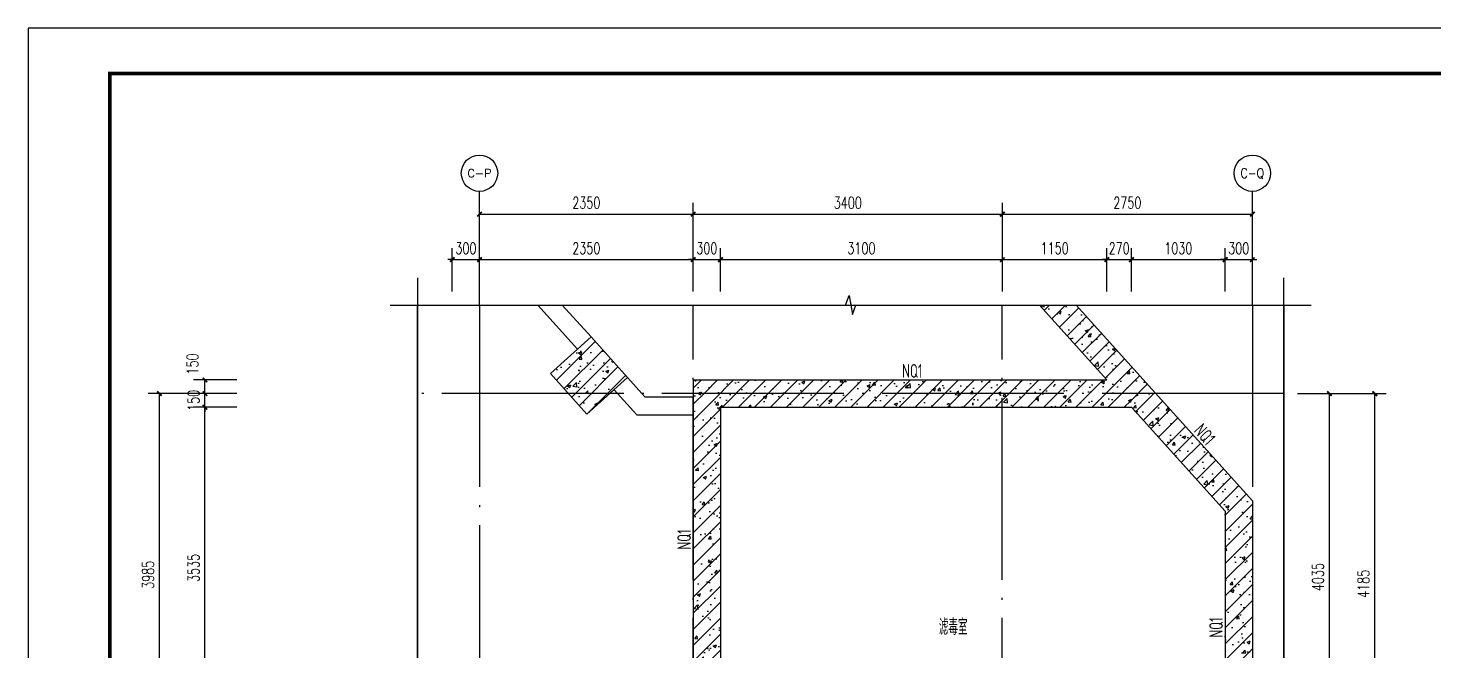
# Model space of a CAD drawing. Extents: x 37906 to 290206, y -18154 to 41246.
# Drawn here: x 79956 to 95417, y 4700 to 11546 of the extents above; entities that cross this region are included whole.
import ezdxf
from ezdxf.enums import TextEntityAlignment as Align

# ---------------------------------------------------------------- set-up
doc = ezdxf.new("R2010")
doc.units = 0
doc.header["$LTSCALE"] = 1000
doc.header["$MEASUREMENT"] = 0
doc.linetypes.add('DOTE', pattern=[2.42, 2, -0.2, 0.02, -0.2])
for name, color, linetype in [('A-COLUMN', 2, 'Continuous'), ('A-PUB_HATCH', 8, 'Continuous'), ('A-WALL', 2, 'Continuous'), ('AXIS', 3, 'Continuous'), ('AXIS_TEXT', 7, 'Continuous'), ('DIM_SYMB', 3, 'Continuous'), ('DOTE', 1, 'DOTE'), ('ECA_TK', 7, 'Continuous'), ('PUB_DIM', 3, 'Continuous'), ('PUB_HATCH', 8, 'Continuous'), ('RF-QT', 30, 'Continuous'), ('tk', 7, 'Continuous')]:
    doc.layers.add(name, color=color, linetype=linetype)
doc.layers.add('RF-WZ', color=110, linetype='Continuous', lineweight=0)
doc.styles.add('8B2_02', font='tssdeng.shx', dxfattribs={"width": 0.6, "bigfont": 'TSSDCHN.shx'})
doc.styles.add('_TCH_AXIS', font='COMPLEX', dxfattribs={"bigfont": 'GBCBIG'})
doc.styles.add('_TCH_DIM_T3', font='SIMPLEX', dxfattribs={"width": 0.705882, "bigfont": 'GBCBIG'})
doc.styles.add('COMPLEX', font='COMPLEX.shx', dxfattribs={"width": 0.65})
doc.styles.get("Standard").update_dxf_attribs({"font": 'tssdeng2.shx', "width": 0.7, "bigfont": 'hztxt.shx'})
doc.dimstyles.new('_TCH_ARCH&&50', dxfattribs={"dimtxt": 127.5, "dimasz": 50, "dimexe": 125, "dimexo": 150, "dimgap": 61.25, "dimtad": 1, "dimdec": 0, "dimrnd": 5, "dimzin": 0, "dimdsep": 46, "dimtxsty": '_TCH_DIM_T3', "dimblk": 'ARCHTICK', "dimcen": 0.09, "dimclrt": 7, "dimazin": 2, "dimtfac": 1, "dimtdec": 0, "dimtix": 1, "dimtmove": 2, "dimatfit": 3, "dimfxl": 1, "dimtolj": 1, "dimtzin": 0, "dimarcsym": 0})
pattern_1 = [(45, (-1661870.66, -7904.78), (-88.388348, 88.388348), []), (50, (-1661870.66, -7904.78), (358.63009, -31.376067), [37.5, -412.5]), (355, (-1661870.66, -7904.8), (-69.37567, 376.09607), [30, -330]), (100.4514, (-1661840.78, -7907.4), (289.25469, 344.71977), [31.870095, -350.571056]), (46.1842, (-1661870.66, -7804.8), (533.62052, -82.75951), [56.25, -618.75]), (96.6356, (-1661826.2, -7811.7), (467.33135, 487.05894), [47.80514, -525.8565]), (351.1842, (-1661870.66, -7804.8), (467.33097, 487.0593), [45, -495]), (21, (-1661820.66, -7829.78), (298.453526, -201.309445), [37.5, -412.5]), (326, (-1661820.66, -7829.8), (121.657666, 362.57502), [30, -330]), (71.4514, (-1661795.8, -7846.56), (420.111314, 161.26525), [31.870095, -350.571056]), (37.5, (-1661870.66, -7904.78), (6.079928, 166.446927), [0, -326, 0, -335, 0, -331.25]), (7.5, (-1661870.66, -7904.78), (131.534769, 197.205856), [0, -191, 0, -318.5, 0, -126.25]), (327.5, (-1661982.16, -7904.78), (266.911218, -11.277436), [0, -125, 0, -390, 0, -517.5]), (317.5, (-1662032.16, -7904.78), (291.593085, 50.05249), [0, -162.5, 0, -259, 0, -367.5])]

# ---------------------------------------------------------------- blocks, each defined once
blk = doc.blocks.new('10B_A1E图框')
at = {"layer": 'ECA_TK'}
blk.add_lwpolyline([(0, 0), (841, 0), (841, 594), (0, 594)], close=True, dxfattribs=at)
at = {"layer": 'ECA_TK', "const_width": 0.8}
blk.add_lwpolyline([(831, 10), (831, 584), (18, 584), (18, 10)], close=True, dxfattribs=at)
blk = doc.blocks.new('_ArchTick')
at = {"color": 0, "linetype": 'ByBlock', "const_width": 0.4}
blk.add_lwpolyline([(-0.5, -0.5), (0.5, 0.5)], dxfattribs=at)
blk = doc.blocks.new('*D587')
at = {"layer": 'Defpoints', "color": 0}
for p in [(84921, 9001), (84621, 8501), (84921, 8501)]:
    blk.add_point(p, dxfattribs=at)
at = {"layer": 'PUB_DIM', "color": 0, "lineweight": -2}
for p, q in [((84621, 8651), (84621, 9126)), ((84921, 8651), (84921, 9126)), ((84621, 9001), (84571, 9001)), ((84621, 9001), (84921, 9001)), ((84921, 9001), (84971, 9001))]:
    blk.add_line(p, q, dxfattribs=at)
at = {"layer": 'PUB_DIM', "color": 0, "lineweight": -2, "xscale": 50, "yscale": 50, "zscale": 50}
blk.add_blockref('_ArchTick', (84621, 9001), dxfattribs=at)
at = {"layer": 'PUB_DIM', "color": 0, "lineweight": -2, "xscale": 50, "yscale": 50, "zscale": 50, "rotation": 180}
blk.add_blockref('_ArchTick', (84921, 9001), dxfattribs=at)
at = {"layer": 'PUB_DIM', "color": 7, "insert": (84771, 9126), "char_height": 127.5, "attachment_point": 5, "style": '_TCH_DIM_T3'}
blk.add_mtext('\\A1;300', dxfattribs=at)
blk = doc.blocks.new('*D588')
at = {"layer": 'Defpoints', "color": 0}
for p in [(87271, 9001), (84921, 8501), (87271, 8501)]:
    blk.add_point(p, dxfattribs=at)
at = {"layer": 'PUB_DIM', "color": 0, "lineweight": -2}
for p, q in [((84921, 8651), (84921, 9126)), ((87271, 8651), (87271, 9126)), ((84921, 9001), (87271, 9001))]:
    blk.add_line(p, q, dxfattribs=at)
at = {"layer": 'PUB_DIM', "color": 0, "lineweight": -2, "xscale": 50, "yscale": 50, "zscale": 50, "rotation": 180}
blk.add_blockref('_ArchTick', (84921, 9001), dxfattribs=at)
at = {"layer": 'PUB_DIM', "color": 0, "lineweight": -2, "xscale": 50, "yscale": 50, "zscale": 50}
blk.add_blockref('_ArchTick', (87271, 9001), dxfattribs=at)
at = {"layer": 'PUB_DIM', "color": 7, "insert": (86096, 9126), "char_height": 127.5, "attachment_point": 5, "style": '_TCH_DIM_T3'}
blk.add_mtext('\\A1;2350', dxfattribs=at)
blk = doc.blocks.new('*D589')
at = {"layer": 'Defpoints', "color": 0}
for p in [(87571, 9001), (87271, 8501), (87571, 8501)]:
    blk.add_point(p, dxfattribs=at)
at = {"layer": 'PUB_DIM', "color": 0, "lineweight": -2}
for p, q in [((87271, 8651), (87271, 9126)), ((87571, 8651), (87571, 9126)), ((87271, 9001), (87221, 9001)), ((87271, 9001), (87571, 9001)), ((87571, 9001), (87621, 9001))]:
    blk.add_line(p, q, dxfattribs=at)
at = {"layer": 'PUB_DIM', "color": 0, "lineweight": -2, "xscale": 50, "yscale": 50, "zscale": 50}
blk.add_blockref('_ArchTick', (87271, 9001), dxfattribs=at)
at = {"layer": 'PUB_DIM', "color": 0, "lineweight": -2, "xscale": 50, "yscale": 50, "zscale": 50, "rotation": 180}
blk.add_blockref('_ArchTick', (87571, 9001), dxfattribs=at)
at = {"layer": 'PUB_DIM', "color": 7, "insert": (87421, 9126), "char_height": 127.5, "attachment_point": 5, "style": '_TCH_DIM_T3'}
blk.add_mtext('\\A1;300', dxfattribs=at)
blk = doc.blocks.new('*D590')
at = {"layer": 'Defpoints', "color": 0}
for p in [(90671, 9001), (87571, 8501), (90671, 8501)]:
    blk.add_point(p, dxfattribs=at)
at = {"layer": 'PUB_DIM', "color": 0, "lineweight": -2}
for p, q in [((87571, 8651), (87571, 9126)), ((90671, 8651), (90671, 9126)), ((87571, 9001), (90671, 9001))]:
    blk.add_line(p, q, dxfattribs=at)
at = {"layer": 'PUB_DIM', "color": 0, "lineweight": -2, "xscale": 50, "yscale": 50, "zscale": 50, "rotation": 180}
blk.add_blockref('_ArchTick', (87571, 9001), dxfattribs=at)
at = {"layer": 'PUB_DIM', "color": 0, "lineweight": -2, "xscale": 50, "yscale": 50, "zscale": 50}
blk.add_blockref('_ArchTick', (90671, 9001), dxfattribs=at)
at = {"layer": 'PUB_DIM', "color": 7, "insert": (89121, 9126), "char_height": 127.5, "attachment_point": 5, "style": '_TCH_DIM_T3'}
blk.add_mtext('\\A1;3100', dxfattribs=at)
blk = doc.blocks.new('*D591')
at = {"layer": 'Defpoints', "color": 0}
for p in [(91821, 9001), (90671, 8501), (91821, 8501)]:
    blk.add_point(p, dxfattribs=at)
at = {"layer": 'PUB_DIM', "color": 0, "lineweight": -2}
for p, q in [((90671, 8651), (90671, 9126)), ((91821, 8651), (91821, 9126)), ((90671, 9001), (91821, 9001))]:
    blk.add_line(p, q, dxfattribs=at)
at = {"layer": 'PUB_DIM', "color": 0, "lineweight": -2, "xscale": 50, "yscale": 50, "zscale": 50, "rotation": 180}
blk.add_blockref('_ArchTick', (90671, 9001), dxfattribs=at)
at = {"layer": 'PUB_DIM', "color": 0, "lineweight": -2, "xscale": 50, "yscale": 50, "zscale": 50}
blk.add_blockref('_ArchTick', (91821, 9001), dxfattribs=at)
at = {"layer": 'PUB_DIM', "color": 7, "insert": (91246, 9126), "char_height": 127.5, "attachment_point": 5, "style": '_TCH_DIM_T3'}
blk.add_mtext('\\A1;1150', dxfattribs=at)
blk = doc.blocks.new('*D592')
at = {"layer": 'Defpoints', "color": 0}
for p in [(92091, 9001), (91821, 8501), (92091, 8501)]:
    blk.add_point(p, dxfattribs=at)
at = {"layer": 'PUB_DIM', "color": 0, "lineweight": -2}
for p, q in [((91821, 8651), (91821, 9126)), ((92091, 8651), (92091, 9126)), ((91821, 9001), (91771, 9001)), ((91821, 9001), (92091, 9001)), ((92091, 9001), (92141, 9001))]:
    blk.add_line(p, q, dxfattribs=at)
at = {"layer": 'PUB_DIM', "color": 0, "lineweight": -2, "xscale": 50, "yscale": 50, "zscale": 50}
blk.add_blockref('_ArchTick', (91821, 9001), dxfattribs=at)
at = {"layer": 'PUB_DIM', "color": 0, "lineweight": -2, "xscale": 50, "yscale": 50, "zscale": 50, "rotation": 180}
blk.add_blockref('_ArchTick', (92091, 9001), dxfattribs=at)
at = {"layer": 'PUB_DIM', "color": 7, "insert": (91956, 9126), "char_height": 127.5, "attachment_point": 5, "style": '_TCH_DIM_T3'}
blk.add_mtext('\\A1;270', dxfattribs=at)
blk = doc.blocks.new('*D593')
at = {"layer": 'Defpoints', "color": 0}
for p in [(93121, 9001), (92091, 8501), (93121, 8501)]:
    blk.add_point(p, dxfattribs=at)
at = {"layer": 'PUB_DIM', "color": 0, "lineweight": -2}
for p, q in [((92091, 8651), (92091, 9126)), ((93121, 8651), (93121, 9126)), ((92091, 9001), (93121, 9001))]:
    blk.add_line(p, q, dxfattribs=at)
at = {"layer": 'PUB_DIM', "color": 0, "lineweight": -2, "xscale": 50, "yscale": 50, "zscale": 50, "rotation": 180}
blk.add_blockref('_ArchTick', (92091, 9001), dxfattribs=at)
at = {"layer": 'PUB_DIM', "color": 0, "lineweight": -2, "xscale": 50, "yscale": 50, "zscale": 50}
blk.add_blockref('_ArchTick', (93121, 9001), dxfattribs=at)
at = {"layer": 'PUB_DIM', "color": 7, "insert": (92606, 9126), "char_height": 127.5, "attachment_point": 5, "style": '_TCH_DIM_T3'}
blk.add_mtext('\\A1;1030', dxfattribs=at)
blk = doc.blocks.new('*D594')
at = {"layer": 'Defpoints', "color": 0}
for p in [(93421, 9001), (93121, 8501), (93421, 8501)]:
    blk.add_point(p, dxfattribs=at)
at = {"layer": 'PUB_DIM', "color": 0, "lineweight": -2}
for p, q in [((93121, 8651), (93121, 9126)), ((93421, 8651), (93421, 9126)), ((93121, 9001), (93071, 9001)), ((93121, 9001), (93421, 9001)), ((93421, 9001), (93471, 9001))]:
    blk.add_line(p, q, dxfattribs=at)
at = {"layer": 'PUB_DIM', "color": 0, "lineweight": -2, "xscale": 50, "yscale": 50, "zscale": 50}
blk.add_blockref('_ArchTick', (93121, 9001), dxfattribs=at)
at = {"layer": 'PUB_DIM', "color": 0, "lineweight": -2, "xscale": 50, "yscale": 50, "zscale": 50, "rotation": 180}
blk.add_blockref('_ArchTick', (93421, 9001), dxfattribs=at)
at = {"layer": 'PUB_DIM', "color": 7, "insert": (93271, 9126), "char_height": 127.5, "attachment_point": 5, "style": '_TCH_DIM_T3'}
blk.add_mtext('\\A1;300', dxfattribs=at)
blk = doc.blocks.new('*D595')
at = {"layer": 'Defpoints', "color": 0}
for p in [(93768, 7528), (94268, 7528), (93768, 3493)]:
    blk.add_point(p, dxfattribs=at)
at = {"layer": 'PUB_DIM', "color": 0, "lineweight": -2}
for p, q in [((93918, 7528), (94393, 7528)), ((94268, 3493), (94268, 7528)), ((93918, 3493), (94393, 3493))]:
    blk.add_line(p, q, dxfattribs=at)
at = {"layer": 'PUB_DIM', "color": 0, "lineweight": -2, "xscale": 50, "yscale": 50, "zscale": 50}
for p, rotation in [((94268, 7528), 90), ((94268, 3493), 270)]:
    blk.add_blockref('_ArchTick', p, dxfattribs=dict(at, rotation=rotation))
at = {"layer": 'PUB_DIM', "color": 7, "insert": (94143, 5511), "char_height": 127.5, "attachment_point": 5, "rotation": 90, "style": '_TCH_DIM_T3'}
blk.add_mtext('\\A1;4035', dxfattribs=at)
blk = doc.blocks.new('*D607')
at = {"layer": 'Defpoints', "color": 0}
for p in [(87271, 9501), (84921, 8501), (87271, 8501)]:
    blk.add_point(p, dxfattribs=at)
at = {"layer": 'PUB_DIM', "color": 0, "lineweight": -2}
for p, q in [((84921, 8651), (84921, 9626)), ((87271, 8651), (87271, 9626)), ((84921, 9501), (87271, 9501))]:
    blk.add_line(p, q, dxfattribs=at)
at = {"layer": 'PUB_DIM', "color": 0, "lineweight": -2, "xscale": 50, "yscale": 50, "zscale": 50, "rotation": 180}
blk.add_blockref('_ArchTick', (84921, 9501), dxfattribs=at)
at = {"layer": 'PUB_DIM', "color": 0, "lineweight": -2, "xscale": 50, "yscale": 50, "zscale": 50}
blk.add_blockref('_ArchTick', (87271, 9501), dxfattribs=at)
at = {"layer": 'PUB_DIM', "color": 7, "insert": (86096, 9626), "char_height": 127.5, "attachment_point": 5, "style": '_TCH_DIM_T3'}
blk.add_mtext('\\A1;2350', dxfattribs=at)
blk = doc.blocks.new('*D608')
at = {"layer": 'Defpoints', "color": 0}
for p in [(90671, 9501), (87271, 8501), (90671, 8501)]:
    blk.add_point(p, dxfattribs=at)
at = {"layer": 'PUB_DIM', "color": 0, "lineweight": -2}
for p, q in [((87271, 8651), (87271, 9626)), ((90671, 8651), (90671, 9626)), ((87271, 9501), (90671, 9501))]:
    blk.add_line(p, q, dxfattribs=at)
at = {"layer": 'PUB_DIM', "color": 0, "lineweight": -2, "xscale": 50, "yscale": 50, "zscale": 50, "rotation": 180}
blk.add_blockref('_ArchTick', (87271, 9501), dxfattribs=at)
at = {"layer": 'PUB_DIM', "color": 0, "lineweight": -2, "xscale": 50, "yscale": 50, "zscale": 50}
blk.add_blockref('_ArchTick', (90671, 9501), dxfattribs=at)
at = {"layer": 'PUB_DIM', "color": 7, "insert": (88971, 9626), "char_height": 127.5, "attachment_point": 5, "style": '_TCH_DIM_T3'}
blk.add_mtext('\\A1;3400', dxfattribs=at)
blk = doc.blocks.new('*D609')
at = {"layer": 'Defpoints', "color": 0}
for p in [(93421, 9501), (90671, 8501), (93421, 8501)]:
    blk.add_point(p, dxfattribs=at)
at = {"layer": 'PUB_DIM', "color": 0, "lineweight": -2}
for p, q in [((90671, 8651), (90671, 9626)), ((93421, 8651), (93421, 9626)), ((90671, 9501), (93421, 9501))]:
    blk.add_line(p, q, dxfattribs=at)
at = {"layer": 'PUB_DIM', "color": 0, "lineweight": -2, "xscale": 50, "yscale": 50, "zscale": 50, "rotation": 180}
blk.add_blockref('_ArchTick', (90671, 9501), dxfattribs=at)
at = {"layer": 'PUB_DIM', "color": 0, "lineweight": -2, "xscale": 50, "yscale": 50, "zscale": 50}
blk.add_blockref('_ArchTick', (93421, 9501), dxfattribs=at)
at = {"layer": 'PUB_DIM', "color": 7, "insert": (92046, 9626), "char_height": 127.5, "attachment_point": 5, "style": '_TCH_DIM_T3'}
blk.add_mtext('\\A1;2750', dxfattribs=at)
blk = doc.blocks.new('*D625')
at = {"layer": 'Defpoints', "color": 0}
for p in [(81901, 7378), (82401, 7378), (82401, 3843)]:
    blk.add_point(p, dxfattribs=at)
at = {"layer": 'PUB_DIM', "color": 0, "lineweight": -2}
for p, q in [((82251, 7378), (81776, 7378)), ((81901, 3843), (81901, 7378)), ((82251, 3843), (81776, 3843))]:
    blk.add_line(p, q, dxfattribs=at)
at = {"layer": 'PUB_DIM', "color": 0, "lineweight": -2, "xscale": 50, "yscale": 50, "zscale": 50}
for p, rotation in [((81901, 7378), 90), ((81901, 3843), 270)]:
    blk.add_blockref('_ArchTick', p, dxfattribs=dict(at, rotation=rotation))
at = {"layer": 'PUB_DIM', "color": 7, "insert": (81776, 5611), "char_height": 127.5, "attachment_point": 5, "rotation": 90, "style": '_TCH_DIM_T3'}
blk.add_mtext('\\A1;3535', dxfattribs=at)
blk = doc.blocks.new('*D626')
at = {"layer": 'Defpoints', "color": 0}
for p in [(81901, 7528), (82401, 7528), (82401, 7378)]:
    blk.add_point(p, dxfattribs=at)
at = {"layer": 'PUB_DIM', "color": 0, "lineweight": -2}
for p, q in [((81901, 7528), (81901, 7578)), ((82251, 7528), (81776, 7528)), ((81901, 7378), (81901, 7528)), ((82251, 7378), (81776, 7378)), ((81901, 7378), (81901, 7328))]:
    blk.add_line(p, q, dxfattribs=at)
at = {"layer": 'PUB_DIM', "color": 0, "lineweight": -2, "xscale": 50, "yscale": 50, "zscale": 50}
for p, rotation in [((81901, 7528), 270), ((81901, 7378), 90)]:
    blk.add_blockref('_ArchTick', p, dxfattribs=dict(at, rotation=rotation))
at = {"layer": 'PUB_DIM', "color": 7, "insert": (81776, 7453), "char_height": 127.5, "attachment_point": 5, "rotation": 90, "style": '_TCH_DIM_T3'}
blk.add_mtext('\\A1;150', dxfattribs=at)
blk = doc.blocks.new('*D627')
at = {"layer": 'Defpoints', "color": 0}
for p in [(81901, 7678), (82401, 7678), (82401, 7528)]:
    blk.add_point(p, dxfattribs=at)
at = {"layer": 'PUB_DIM', "color": 0, "lineweight": -2}
for p, q in [((82251, 7678), (81776, 7678)), ((81901, 7528), (81901, 7678)), ((82251, 7528), (81776, 7528))]:
    blk.add_line(p, q, dxfattribs=at)
at = {"layer": 'PUB_DIM', "color": 0, "lineweight": -2, "xscale": 50, "yscale": 50, "zscale": 50}
for p, rotation in [((81901, 7678), 90), ((81901, 7528), 270)]:
    blk.add_blockref('_ArchTick', p, dxfattribs=dict(at, rotation=rotation))
at = {"layer": 'PUB_DIM', "color": 7, "insert": (81764, 7853), "char_height": 127.5, "attachment_point": 5, "rotation": 90, "style": '_TCH_DIM_T3'}
blk.add_mtext('\\A1;150', dxfattribs=at)
blk = doc.blocks.new('*D648')
at = {"layer": 'Defpoints', "color": 0}
for p in [(81401, 7528), (82401, 7528), (82401, 3543)]:
    blk.add_point(p, dxfattribs=at)
at = {"layer": 'PUB_DIM', "color": 0, "lineweight": -2}
for p, q in [((82251, 7528), (81276, 7528)), ((81401, 3543), (81401, 7528)), ((82251, 3543), (81276, 3543))]:
    blk.add_line(p, q, dxfattribs=at)
at = {"layer": 'PUB_DIM', "color": 0, "lineweight": -2, "xscale": 50, "yscale": 50, "zscale": 50}
for p, rotation in [((81401, 7528), 90), ((81401, 3543), 270)]:
    blk.add_blockref('_ArchTick', p, dxfattribs=dict(at, rotation=rotation))
at = {"layer": 'PUB_DIM', "color": 7, "insert": (81276, 5536), "char_height": 127.5, "attachment_point": 5, "rotation": 90, "style": '_TCH_DIM_T3'}
blk.add_mtext('\\A1;3985', dxfattribs=at)
blk = doc.blocks.new('*D653')
at = {"layer": 'Defpoints', "color": 0}
for p in [(93768, 7528), (94768, 7528), (93768, 3343)]:
    blk.add_point(p, dxfattribs=at)
at = {"layer": 'PUB_DIM', "color": 0, "lineweight": -2}
for p, q in [((93918, 7528), (94893, 7528)), ((94768, 3343), (94768, 7528)), ((93918, 3343), (94893, 3343))]:
    blk.add_line(p, q, dxfattribs=at)
at = {"layer": 'PUB_DIM', "color": 0, "lineweight": -2, "xscale": 50, "yscale": 50, "zscale": 50}
for p, rotation in [((94768, 7528), 90), ((94768, 3343), 270)]:
    blk.add_blockref('_ArchTick', p, dxfattribs=dict(at, rotation=rotation))
at = {"layer": 'PUB_DIM', "color": 7, "insert": (94643, 5436), "char_height": 127.5, "attachment_point": 5, "rotation": 90, "style": '_TCH_DIM_T3'}
blk.add_mtext('\\A1;4185', dxfattribs=at)
blk = doc.blocks.new('_AXISO')
blk.add_circle((0, 0), 0.5)
at = {"layer": 'AXIS_TEXT', "style": 'COMPLEX', "width": 1.041667}
blk.add_attdef('A', text='', height=0.56, dxfattribs=at).set_placement((-0.25, -0.28), (0.25, -0.28), align=Align.FIT)

msp = doc.modelspace()

# ---------------------------------------------------------------- hatches: boundary and pattern name
at = {"layer": 'A-PUB_HATCH'}
h = msp.add_hatch(dxfattribs=at)
h.set_pattern_fill('钢筋混凝土', color=256, scale=50, style=0)
h.set_pattern_definition(pattern_1)
h.paths.add_polyline_path([(91079.4, 8501.3), (91820.6, 7678.1), (92059.8, 7561.9), (92268.1, 7629.5), (91483.1, 8501.3)])
h = msp.add_hatch(dxfattribs=at)
h.set_pattern_fill('钢筋混凝土', color=256, scale=50, style=0)
h.set_pattern_definition(pattern_1)
h.paths.add_polyline_path([(92059.8, 7561.9), (92090.7, 7378.1), (93120.8, 6234.1), (93420.8, 6349.2), (92268.1, 7629.5)])
at = {"layer": 'PUB_HATCH'}
h = msp.add_hatch(dxfattribs=at)
h.set_pattern_fill('钢筋混凝土', color=256, scale=50, style=0)
h.set_pattern_definition(pattern_1)
h.paths.add_polyline_path([(86102.9, 7303.1), (86548.8, 7704.6), (86147.3, 8150.5), (85701.4, 7749)])
h = msp.add_hatch(dxfattribs=at)
h.set_pattern_fill('钢筋混凝土', color=256, scale=50, style=0)
h.set_pattern_definition(pattern_1)
h.paths.add_polyline_path([(87270.8, 7678.1), (87570.8, 7378.1), (92090.7, 7378.1), (92059.8, 7561.9), (91820.6, 7678.1)])
h = msp.add_hatch(dxfattribs=at)
h.set_pattern_fill('钢筋混凝土', color=256, scale=50, style=0)
h.set_pattern_definition(pattern_1)
h.paths.add_polyline_path([(87270.8, 7343.3), (87570.8, 7343.3), (87570.8, 7378.1), (87270.8, 7678.1)])
h = msp.add_hatch(dxfattribs=at)
h.set_pattern_fill('钢筋混凝土', color=256, scale=50, style=0)
h.set_pattern_definition(pattern_1)
h.paths.add_polyline_path([(87370.8, 3643.3), (87570.8, 3543.3), (87570.8, 7343.3), (87270.8, 7343.3), (87270.8, 3843.3)])
h = msp.add_hatch(dxfattribs=at)
h.set_pattern_fill('钢筋混凝土', color=256, scale=50, style=0)
h.set_pattern_definition(pattern_1)
h.paths.add_polyline_path([(93320.8, 4343.3), (93420.8, 4543.3), (93420.8, 6349.2), (93120.8, 6234.1), (93120.8, 4243.3)])

# ---------------------------------------------------------------- linework, layer by layer
msp.add_lwpolyline([(82333.5, 100.4), (84238, 100.4), (84238, 8501.3), (93767.7, 8501.3), (93767.7, -4198.6), (82333.5, -4198.6), (82333.5, 100.4)])
at = {"layer": 'A-COLUMN'}
for p, q in [((86147.3, 8150.5), (85701.4, 7749)), ((86548.8, 7704.6), (86147.3, 8150.5)), ((85701.4, 7749), (86102.9, 7303.1)), ((86102.9, 7303.1), (86548.8, 7704.6))]:
    msp.add_line(p, q, dxfattribs=at)
at = {"layer": 'A-WALL'}
for p, q in [((85562.3, 8501.3), (85998.7, 8016.7)), ((85831.4, 8501.3), (86147.3, 8150.5)), ((86548.8, 7704.6), (86739, 7493.3)), ((86400.1, 7570.8), (86650, 7293.3)), ((86739, 7493.3), (87270.8, 7493.3)), ((86650, 7293.3), (87270.8, 7293.3))]:
    msp.add_line(p, q, dxfattribs=at)
at = {"layer": 'AXIS'}
for p, q in [((84920.8, 8501.3), (84920.8, 9751.3)), ((93420.8, 8501.3), (93420.8, 9751.3))]:
    msp.add_line(p, q, dxfattribs=at)
at = {"layer": 'DIM_SYMB'}
for points in [[(84238, 8801.3), (84238, 2207.6), (84343, 2169.4), (84133, 2132.4), (84238, 2095.1), (84238, 100.4), (83434.4, 100.4), (83399.4, -9.6), (83339.4, 210.4), (83304.4, 100.4), (82122.1, 100.4)], [(93767.7, -4498.6), (93767.7, 2095.1), (93662.7, 2133.3), (93872.7, 2170.4), (93767.7, 2207.6), (93767.7, 8801.3)], [(83938, 8501.3), (88946.6, 8501.3), (88984.8, 8606.3), (89021.9, 8396.3), (89059.1, 8501.3), (94067.7, 8501.3)]]:
    msp.add_lwpolyline(points, dxfattribs=at)
at = {"layer": 'DOTE'}
for p, q in [((84920.8, 8501.3), (84920.8, -4198.6)), ((87270.8, -4198.6), (87270.8, 8501.3)), ((90670.8, -4198.6), (90670.8, 8501.3)), ((93420.8, 8501.3), (93420.8, -4198.6)), ((93767.7, 7528.1), (84238, 7528.1))]:
    msp.add_line(p, q, dxfattribs=at)
at = {"layer": 'RF-QT'}
for p, q in [((91079.4, 8501.3), (91820.6, 7678.1)), ((93420.8, 6349.2), (91483.1, 8501.3)), ((87270.8, 7678.1), (91820.6, 7678.1)), ((87270.8, 7678.1), (87270.8, 3843.3)), ((87570.8, 7378.1), (92090.7, 7378.1)), ((87570.8, 7378.1), (87570.8, 3243.3)), ((92090.7, 7378.1), (93120.8, 6234.1)), ((93420.8, 6349.2), (93420.8, 4543.3)), ((93120.8, 6234.1), (93120.8, 3493.3))]:
    msp.add_line(p, q, dxfattribs=at)

# ---------------------------------------------------------------- block references
at = {"layer": 'AXIS'}
ref = msp.add_blockref('_AXISO', (84920.8, 9951.3), dxfattribs=dict(at, xscale=400, yscale=400, zscale=400))
ref.add_attrib('A', 'C-P', dxfattribs={"layer": 'AXIS_TEXT', "height": 87.3, "style": '_TCH_AXIS'}).set_placement((84787.8, 9907.7), (85053.8, 9907.7), align=Align.FIT)
ref = msp.add_blockref('_AXISO', (93420.8, 9951.3), dxfattribs=dict(at, xscale=400, yscale=400, zscale=400))
ref.add_attrib('A', 'C-Q', dxfattribs={"layer": 'AXIS_TEXT', "height": 106.82, "style": '_TCH_AXIS', "width": 0.807692}).set_placement((93291.4, 9897.9), (93550.2, 9897.9), align=Align.FIT)
at = {"layer": 'tk', "xscale": 50, "yscale": 50, "zscale": 50}
msp.add_blockref('10B_A1E图框', (79956.2, -18153.7), dxfattribs=at)

# ---------------------------------------------------------------- texts
at = {"width": 0.7}
for rotation, p in [(360, (89568.5, 7702.7)), (312, (92766.5, 7112.7)), (90, (87246.2, 5812.5)), (90, (93096.2, 4845))]:
    msp.add_text('NQ1', height=150, rotation=rotation, dxfattribs=at).set_placement(p)
at = {"layer": 'RF-WZ', "style": '8B2_02', "width": 0.6}
msp.add_text('滤毒室', height=175, dxfattribs=at).set_placement((89972.9, 4874.6))

# ---------------------------------------------------------------- dimensions: what is measured, and where the dimension line sits
at = {"layer": 'PUB_DIM'}
for p1, p2, distance, picture, middle in [((84920.8, 8501.3), (87270.8, 8501.3), 1000, '*D607', (86095.8, 9626.3)), ((87270.8, 8501.3), (90670.8, 8501.3), 1000, '*D608', (88970.8, 9626.3)), ((90670.8, 8501.3), (93420.8, 8501.3), 1000, '*D609', (92045.8, 9626.3)), ((84620.8, 8501.3), (84920.8, 8501.3), 500, '*D587', (84770.8, 9126.3)), ((84920.8, 8501.3), (87270.8, 8501.3), 500, '*D588', (86095.8, 9126.3)), ((87270.8, 8501.3), (87570.8, 8501.3), 500, '*D589', (87420.8, 9126.3)), ((87570.8, 8501.3), (90670.8, 8501.3), 500, '*D590', (89120.8, 9126.3)), ((90670.8, 8501.3), (91820.6, 8501.3), 500, '*D591', (91245.7, 9126.3)), ((91820.6, 8501.3), (92090.7, 8501.3), 500, '*D592', (91955.7, 9126.3)), ((92090.7, 8501.3), (93120.8, 8501.3), 500, '*D593', (92605.8, 9126.3)), ((93120.8, 8501.3), (93420.8, 8501.3), 500, '*D594', (93270.8, 9126.3)), ((82401.5, 7378.1), (82401.5, 7528.1), 500, '*D626', (81776.5, 7453.1)), ((82401.5, 3543.3), (82401.5, 7528.1), 1000, '*D648', (81276.5, 5535.7)), ((93767.7, 3493.3), (93767.7, 7528.1), -500, '*D595', (94142.7, 5510.7)), ((93767.7, 3343.3), (93767.7, 7528.1), -1000, '*D653', (94642.7, 5435.7)), ((82401.5, 3843.3), (82401.5, 7378.1), 500, '*D625', (81776.5, 5610.7))]:
    dim = msp.add_aligned_dim(p1=p1, p2=p2, distance=distance, dimstyle='_TCH_ARCH&&50', dxfattribs=at)
    dim.commit()
    dim.dimension.update_dxf_attribs({"geometry": picture, "text_midpoint": middle})
dim = msp.add_linear_dim(base=(81901.5, 7678.1), p1=(82401.5, 7528.1), p2=(82401.5, 7678.1), angle=90, dimstyle='_TCH_ARCH&&50', dxfattribs=at)
dim.commit()
dim.dimension.update_dxf_attribs({"geometry": '*D627', "text_midpoint": (81764, 7853.1), "dimtype": 161})

doc.saveas('drawing.dxf')
